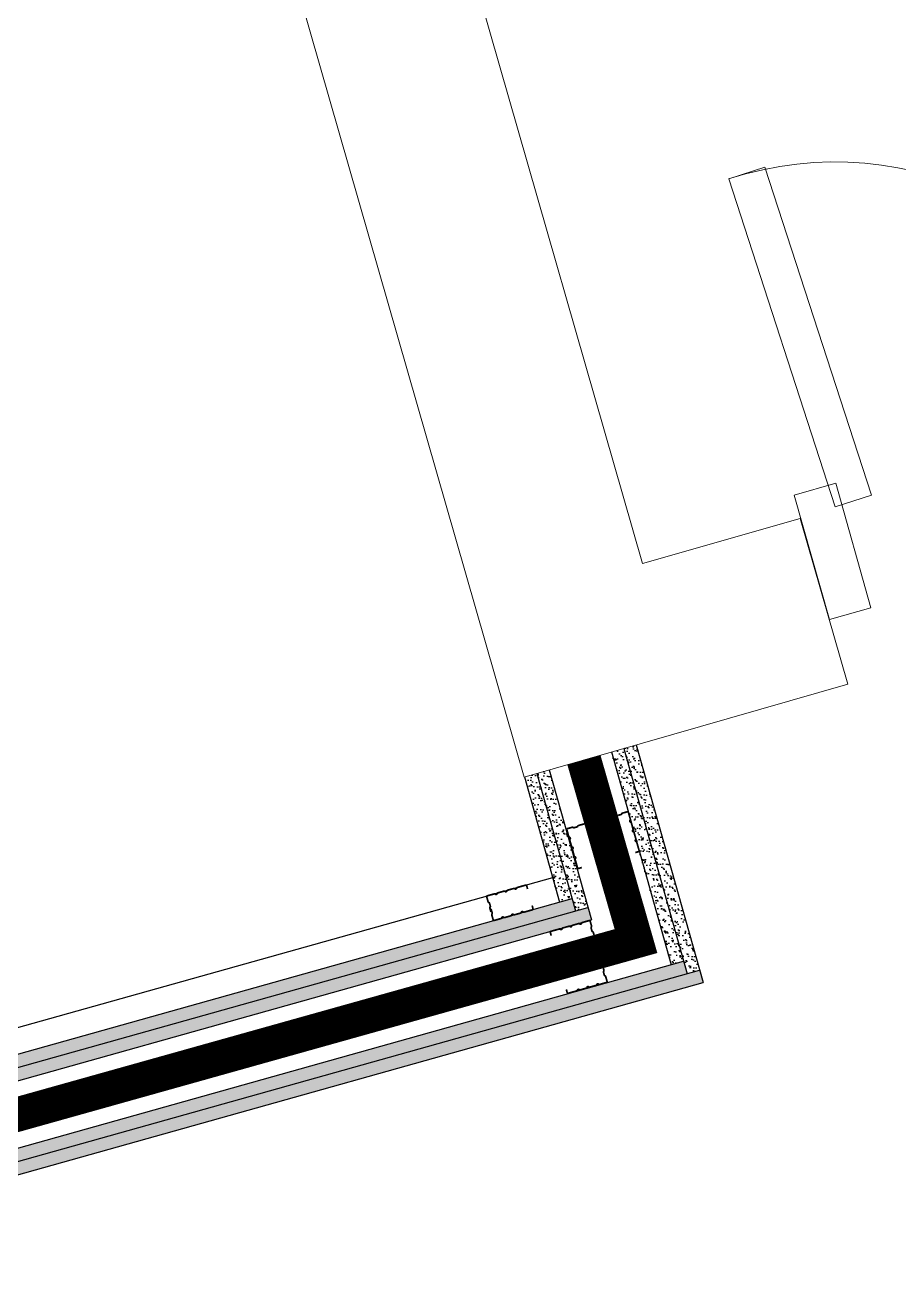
# Model space of a CAD drawing. Header units: centimetres. Extents: x 139057 to 200038, y 34824 to 80516.
# Drawn here: x 164830.8 to 164932.1, y 50915 to 51060.8 of the extents above; entities that cross this region are included whole.
import ezdxf

# ---------------------------------------------------------------- set-up
doc = ezdxf.new("R2010")
doc.units = ezdxf.units.CM
doc.header["$LTSCALE"] = 100
doc.linetypes.add('151_PC_B_L4-9$0$HIDDEN', pattern=[9.525, 6.35, -3.175])
for name, color, linetype, lineweight in [('151_PC_B_L4-9$0$A-REI', 1, '151_PC_B_L4-9$0$HIDDEN', 25), ('430_TAVOLATI_001-AM_0', 3, 'Continuous', 0), ('441_SERRAMENTI_001-AM_0', 1, 'Continuous', 0)]:
    doc.layers.add(name, color=color, linetype=linetype, lineweight=lineweight)
for name, color, linetype in [('A-CAVEDI', 1, 'Continuous'), ('A-FIN-CTG-LASTRA FUOCO', 1, 'Continuous'), ('A-MCTG3-9', 1, 'Continuous'), ('lana', 252, 'Continuous')]:
    doc.layers.add(name, color=color, linetype=linetype)
doc.linetypes.add('ISOLAMENTO', pattern='A,0.00254,-2.54,[134,ltypeshp.shx,S=2.54,R=0,X=-2.54,Y=0],-5.08,[134,ltypeshp.shx,S=2.54,R=180,X=2.54,Y=0],-2.54', length=10.16254)
pattern_1 = [(205.665912319, (4104738.345, -384253.99064), (-0.16941568253, -0.96458469512), [0, -0.77216, 0, -0.8636, 0, -0.8255]), (175.66591232, (4104738.345, -384253.9906), (-1.17394849615, -1.2188037397), [0, -0.41656, 0, -0.69596, 0, -0.2667]), (135.665912319, (4104738.9566, -384254.1188), (-1.5489499994, 0.32161759977), [0, -0.254, 0, -0.9144, 0, -1.1938]), (125.66591232, (4104738.9566, -384254.1188), (-1.58609093466, -0.1232043186), [0, -0.127, 0, -0.59944, 0, -0.6858])]
pattern_2 = [(205.665912319, (-1805637.50355, 3485828.2323), (-0.16941568253, -0.96458469512), [0, -0.77216, 0, -0.8636, 0, -0.8255]), (175.66591232, (-1805637.5036, 3485828.2323), (-1.17394849615, -1.2188037397), [0, -0.41656, 0, -0.69596, 0, -0.2667]), (135.665912319, (-1805636.892, 3485828.1042), (-1.5489499994, 0.32161759977), [0, -0.254, 0, -0.9144, 0, -1.1938]), (125.66591232, (-1805636.892, 3485828.1042), (-1.58609093466, -0.1232043186), [0, -0.127, 0, -0.59944, 0, -0.6858])]

msp = doc.modelspace()

# ---------------------------------------------------------------- hatches: boundary and pattern name
at = {"layer": 'A-FIN-CTG-LASTRA FUOCO'}
h = msp.add_hatch(dxfattribs=at)
h.set_pattern_fill('AR-SAND', color=256, scale=0.02, angle=528.1659, style=0)
h.set_pattern_definition(pattern_2)
h.paths.add_polyline_path([(164900.25, 50976.9), (164898.81, 50976.49), (164905.73, 50951.81), (164907.17, 50952.22)])
h.paths.add_polyline_path([(164901.69, 50977.32), (164900.25, 50976.9), (164907.58, 50950.78), (164909.02, 50951.18)])
h = msp.add_hatch(dxfattribs=at)
h.set_pattern_fill('AR-SAND', color=256, scale=0.02, angle=528.1659, style=0)
h.set_pattern_definition(pattern_2)
h.paths.add_polyline_path([(164891.6, 50974.42), (164890.16, 50974.01), (164894.63, 50958.05), (164896.08, 50958.45)])
h.paths.add_polyline_path([(164890.16, 50974.01), (164888.71, 50973.59), (164892.78, 50959.09), (164894.23, 50959.49)])
h = msp.add_hatch(dxfattribs=at)
h.set_pattern_fill('AR-SAND', color=256, scale=0.02, angle=528.1659, style=0)
h.set_pattern_definition(pattern_1)
h.paths.add_polyline_path([(164802.64, 50933.81, -0.053141), (164802.61, 50933.8), (164801.84, 50933.58, -0.066461), (164801.81, 50933.58), (164801.46, 50933.48, -0.071375), (164801.42, 50933.46), (164800.71, 50933.26, -0.081286), (164800.67, 50933.26), (164800.34, 50933.16, -0.085236), (164800.3, 50933.15), (164799.59, 50932.94, -0.093887), (164799.54, 50932.94), (164799.21, 50932.85, -0.097246), (164799.17, 50932.83), (164798.23, 50932.56, -0.107223), (164798.18, 50932.56), (164793.61, 50931.28), (164794.01, 50929.83), (164894.63, 50958.05), (164894.23, 50959.49), (164889.68, 50958.22, -0.141451), (164889.62, 50958.18), (164888.68, 50957.92, -0.132815), (164888.61, 50957.92), (164888.32, 50957.84, -0.130321), (164888.26, 50957.8), (164887.55, 50957.61, -0.123149), (164887.49, 50957.6), (164887.18, 50957.52, -0.119925), (164887.13, 50957.49, -0.000476), (164887.13, 50957.49), (164886.42, 50957.29, -0.112767), (164886.37, 50957.29), (164886.05, 50957.2, -0.109708), (164886.01, 50957.18), (164885.23, 50956.96, -0.100771), (164885.18, 50956.96)])
h = msp.add_hatch(dxfattribs=at)
h.set_pattern_fill('AR-SAND', color=256, scale=0.02, angle=528.1659, style=0)
h.set_pattern_definition(pattern_1)
h.paths.add_polyline_path([(164792.57, 50929.43), (164792.97, 50927.98), (164896.48, 50957.01), (164896.08, 50958.45)])
h = msp.add_hatch(dxfattribs=at)
h.set_pattern_fill('AR-SAND', color=256, scale=0.02, angle=528.1659, style=0)
h.set_pattern_definition(pattern_1)
h.paths.add_polyline_path([(164786.33, 50918.33), (164786.74, 50916.89), (164907.58, 50950.78), (164907.17, 50952.22)])
h = msp.add_hatch(dxfattribs=at)
h.set_pattern_fill('AR-SAND', color=256, scale=0.02, angle=528.1659, style=0)
h.set_pattern_definition(pattern_1)
h.paths.add_polyline_path([(164785.29, 50916.48), (164785.7, 50915.04), (164909.43, 50949.74), (164909.02, 50951.18)])

# ---------------------------------------------------------------- linework, layer by layer
at = {"layer": '151_PC_B_L4-9$0$A-REI', "ltscale": 50, "const_width": 4, "elevation": 0}
msp.add_lwpolyline([(164895.61, 50975.57), (164901.65, 50954.56), (164790.37, 50923.37), (164755.51, 51047.72)], dxfattribs=at)
at = {"layer": '430_TAVOLATI_001-AM_0'}
for p, q in [((164902.39, 50998.34, 0), (164878.11, 51082.93, 0)), ((164858.88, 51077.41, 0), (164888.69, 50973.58, 0)), ((164920.69, 51003.58, 0), (164902.39, 50998.34, 0)), ((164926.2, 50984.35, 0), (164920.69, 51003.58, 0)), ((164888.69, 50973.58, 0), (164926.2, 50984.35, 0))]:
    msp.add_line(p, q, dxfattribs=at)
at = {"layer": '441_SERRAMENTI_001-AM_0', "elevation": 0}
for points in [[(164928.95, 51006.28), (164916.58, 51044.32), (164912.4, 51042.96), (164924.76, 51004.91)], [(164924.83, 51007.65), (164920.01, 51006.29), (164924.08, 50991.85), (164928.89, 50993.21)]]:
    msp.add_lwpolyline(points, close=True, dxfattribs=at)
at = {"layer": '441_SERRAMENTI_001-AM_0'}
msp.add_arc((164924.76, 51004.91, 0), 40, 18.0082, 108.0082, dxfattribs=at)
at = {"layer": 'A-CAVEDI', "color": 8}
msp.add_line((164797.15, 50935.34, 0), (164891.99, 50961.93, 0), dxfattribs=at)
at = {"layer": 'A-FIN-CTG-LASTRA FUOCO'}
for p, q in [((164900.25, 50976.9, 0), (164907.58, 50950.78, 0)), ((164901.69, 50977.32, 0), (164909.43, 50949.74, 0)), ((164898.81, 50976.49, 0), (164905.73, 50951.81, 0)), ((164890.16, 50974.01, 0), (164894.63, 50958.05, 0)), ((164891.6, 50974.42, 0), (164896.48, 50957.01, 0)), ((164888.71, 50973.59, 0), (164892.78, 50959.09, 0)), ((164793.61, 50931.28, 0), (164894.23, 50959.49, 0)), ((164792.57, 50929.43, 0), (164896.08, 50958.45, 0)), ((164792.97, 50927.98, 0), (164896.48, 50957.01, 0)), ((164786.33, 50918.33, 0), (164907.17, 50952.22, 0)), ((164785.29, 50916.48, 0), (164909.02, 50951.18, 0)), ((164785.7, 50915.04, 0), (164909.43, 50949.74, 0))]:
    msp.add_line(p, q, dxfattribs=at)
at = {"layer": 'A-MCTG3-9', "color": 8, "const_width": 0.2, "elevation": 0}
for points in [[(164901.57, 50964.83), (164901.92, 50964.92, 0.414214), (164902.01, 50965.08), (164901.74, 50966.02, 0.267949), (164901.66, 50966.11, -0.57735), (164901.6, 50966.31, 0.267949), (164901.63, 50966.43), (164901.43, 50967.14, 0.267949), (164901.34, 50967.23, -0.57735), (164901.28, 50967.44, 0.267949), (164901.31, 50967.56), (164901.11, 50968.27, 0.267949), (164901.02, 50968.36, -0.57735), (164900.96, 50968.57, 0.267949), (164901, 50968.69), (164900.78, 50969.46, 0.414214), (164900.62, 50969.55), (164900.08, 50969.4, 0.247529), (164900, 50969.32, -0.247529), (164899.91, 50969.24), (164899.58, 50969.14, -0.247529), (164899.46, 50969.17, 0.247529), (164899.35, 50969.19), (164895, 50967.97, 0.247529), (164894.91, 50967.89, -0.247529), (164894.83, 50967.81), (164894.49, 50967.71, -0.247529), (164894.38, 50967.74, 0.247529), (164894.26, 50967.76), (164893.72, 50967.61, 0.414214), (164893.64, 50967.46), (164893.85, 50966.68, 0.267949), (164893.94, 50966.6, -0.57735), (164894, 50966.39, 0.267949), (164893.97, 50966.27), (164894.17, 50965.56, 0.267949), (164894.26, 50965.47, -0.57735), (164894.32, 50965.26, 0.267949), (164894.29, 50965.14), (164894.49, 50964.43, 0.267949), (164894.57, 50964.34, -0.57735), (164894.63, 50964.14, 0.267949), (164894.6, 50964.01), (164894.87, 50963.07, 0.414214), (164895.02, 50962.99), (164895.37, 50963.09)], [(164889.61, 50958.68), (164889.7, 50958.33, -0.414214), (164889.62, 50958.18), (164888.68, 50957.92, -0.267949), (164888.56, 50957.95, 0.57735), (164888.35, 50957.89, -0.267949), (164888.26, 50957.8), (164887.55, 50957.61, -0.267949), (164887.43, 50957.64, 0.57735), (164887.22, 50957.58, -0.267949), (164887.13, 50957.49), (164886.42, 50957.29, -0.267949), (164886.3, 50957.32, 0.57735), (164886.09, 50957.26, -0.267949), (164886.01, 50957.18), (164885.23, 50956.96, -0.414214), (164885.08, 50957.05), (164884.93, 50957.59, -0.247529), (164884.95, 50957.7, 0.247529), (164884.98, 50957.82), (164884.88, 50958.15, 0.247529), (164884.8, 50958.24, -0.247529), (164884.72, 50958.32), (164884.83, 50957.94), (164884.71, 50958.39, -0.247529), (164884.73, 50958.5, 0.247529), (164884.76, 50958.62), (164884.66, 50958.95, 0.247529), (164884.58, 50959.04, -0.247529), (164884.5, 50959.12), (164884.35, 50959.66, -0.414214), (164884.44, 50959.82), (164885.21, 50960.03, -0.267949), (164885.34, 50960, 0.57735), (164885.54, 50960.06, -0.267949), (164885.63, 50960.15), (164886.34, 50960.35, -0.267949), (164886.46, 50960.32, 0.57735), (164886.67, 50960.37, -0.267949), (164886.76, 50960.46), (164887.47, 50960.66, -0.267949), (164887.59, 50960.63, 0.57735), (164887.8, 50960.69, -0.267949), (164887.89, 50960.78), (164888.83, 50961.04, -0.414214), (164888.98, 50960.95), (164889.08, 50960.6)], [(164893.57, 50948.96), (164893.67, 50948.61, 0.414214), (164893.82, 50948.52), (164894.76, 50948.78, 0.267949), (164894.85, 50948.87, -0.57735), (164895.06, 50948.93, 0.267949), (164895.18, 50948.9), (164895.89, 50949.1, 0.267949), (164895.97, 50949.19, -0.57735), (164896.18, 50949.25, 0.267949), (164896.3, 50949.22), (164897.01, 50949.42, 0.267949), (164897.1, 50949.51, -0.57735), (164897.31, 50949.56, 0.267949), (164897.43, 50949.53), (164898.2, 50949.75, 0.414214), (164898.29, 50949.9), (164898.14, 50950.44, 0.247529), (164898.06, 50950.53, -0.247529), (164897.98, 50950.61), (164897.88, 50950.95, -0.247529), (164897.91, 50951.06, 0.247529), (164897.93, 50951.18), (164896.7, 50955.57, 0.247529), (164896.62, 50955.65, -0.247529), (164896.54, 50955.74), (164896.45, 50956.07, -0.247529), (164896.47, 50956.19, 0.247529), (164896.5, 50956.3), (164896.34, 50956.84, 0.414214), (164896.19, 50956.93), (164895.42, 50956.71, 0.267949), (164895.33, 50956.62, -0.57735), (164895.12, 50956.56, 0.267949), (164895, 50956.59), (164894.29, 50956.39, 0.267949), (164894.2, 50956.31, -0.57735), (164893.99, 50956.25, 0.267949), (164893.87, 50956.28), (164893.16, 50956.08, 0.267949), (164893.08, 50955.99, -0.57735), (164892.87, 50955.93, 0.267949), (164892.75, 50955.96), (164891.81, 50955.7, 0.414214), (164891.72, 50955.54), (164891.82, 50955.19)]]:
    msp.add_lwpolyline(points, format="xyb", dxfattribs=at)
at = {"layer": 'lana', "linetype": 'ISOLAMENTO', "ltscale": 2.5, "elevation": 0}
for points in [[(164901.31, 50954.71), (164790.31, 50923.6), (164755.49, 51047.71)], [(164895.47, 50975.53), (164901.31, 50954.71)]]:
    msp.add_lwpolyline(points, dxfattribs=at)

doc.saveas('drawing.dxf')
